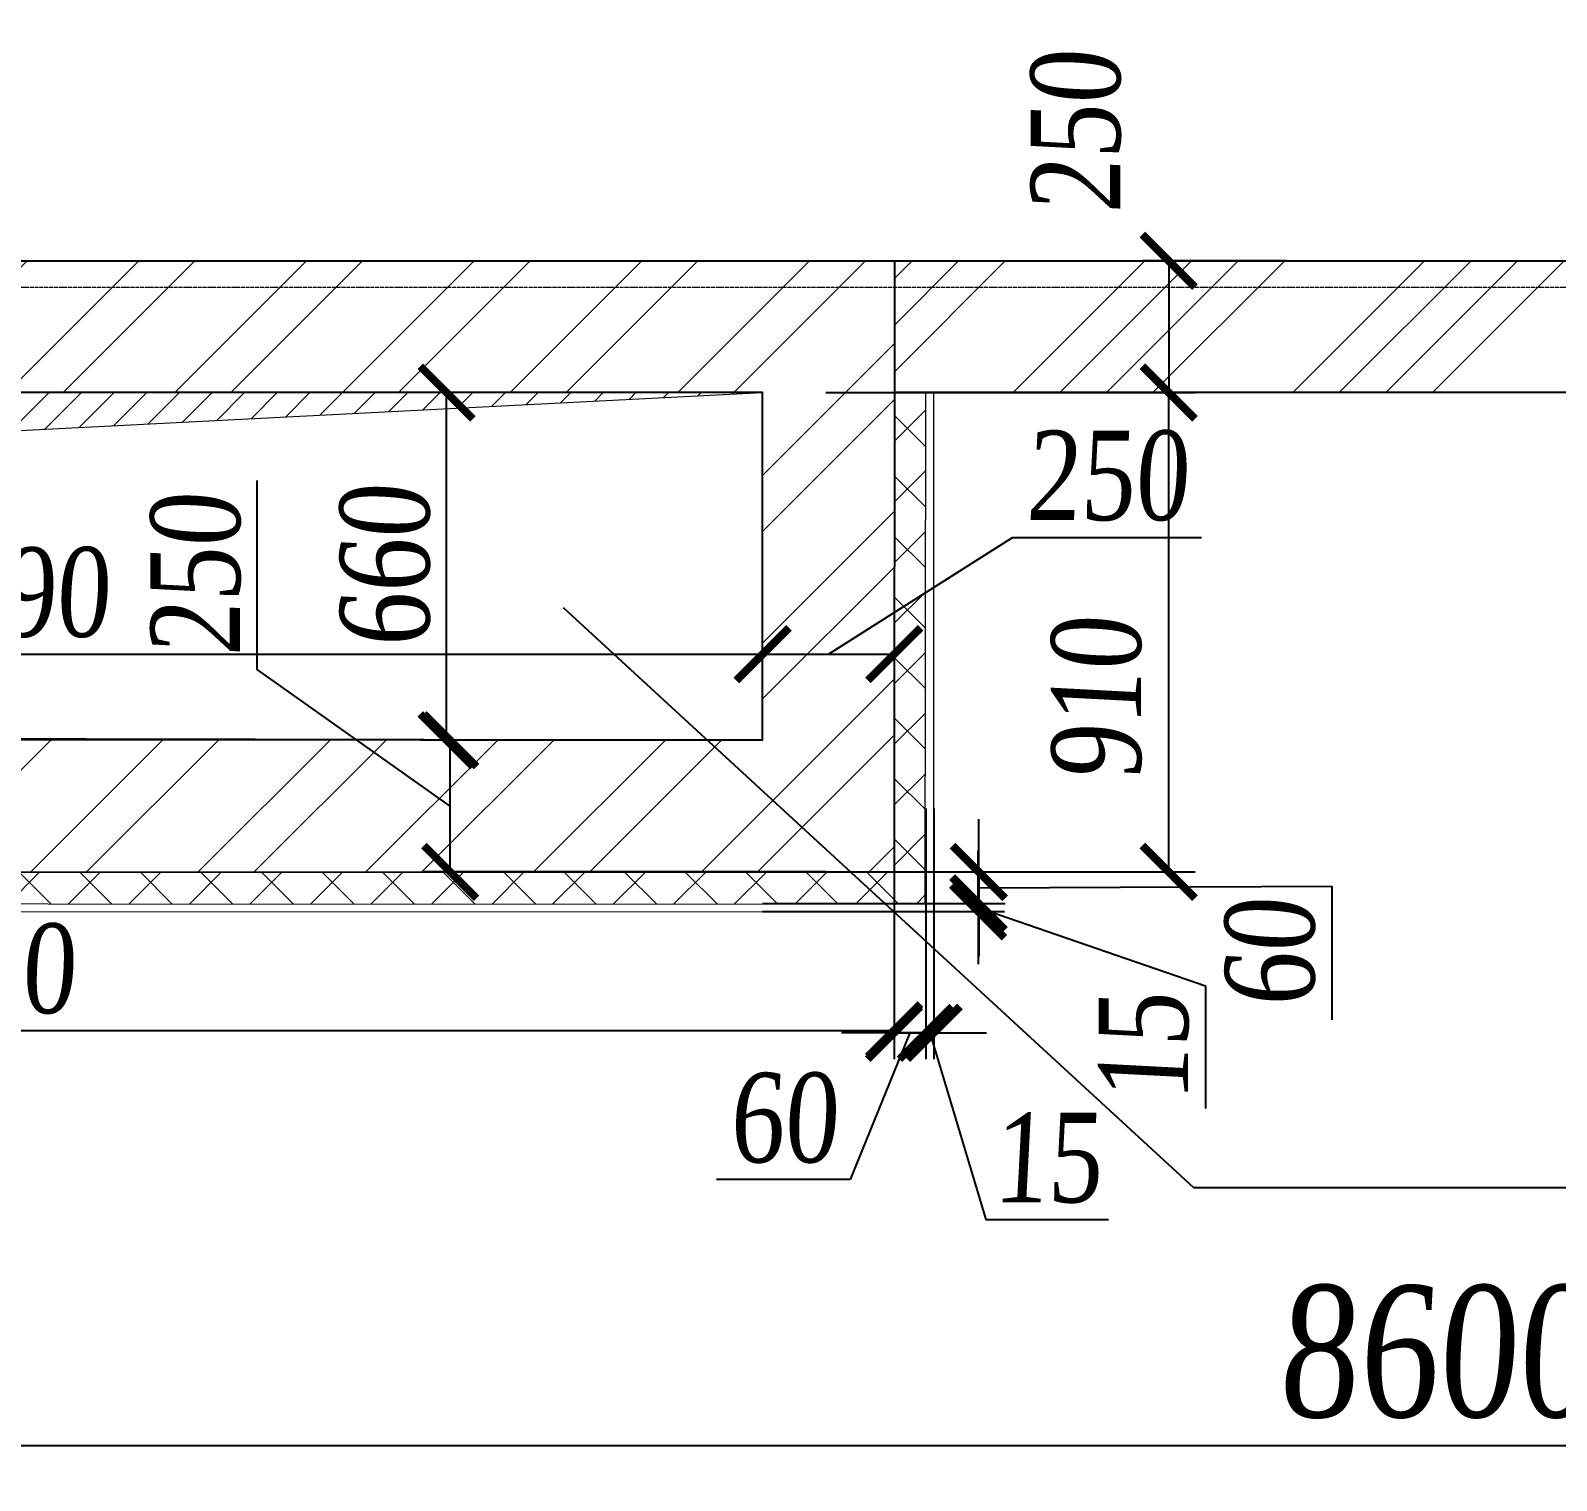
# Model space of a CAD drawing. Header units: inches. Extents: x -407541 to 6688123, y -998590 to 1205599.
# Drawn here: x 100084 to 102980, y 225572 to 228325 of the extents above; entities that cross this region are included whole.
import ezdxf

# ---------------------------------------------------------------- set-up
doc = ezdxf.new("R2010")
doc.units = ezdxf.units.IN
doc.header["$MEASUREMENT"] = 0
doc.linetypes.add('ACAD_ISO04W100', pattern=[30, 24, -3, 0, -3])
for name, color, linetype, lineweight in [('Оси', 254, 'ACAD_ISO04W100', 5), ('ОТВ ОВ', 4, 'Continuous', 13), ('ПЕРЕГОРОДКА', 7, 'Continuous', 25), ('размер внутр', 142, 'Continuous', 5), ('размеры шахт', 20, 'Continuous', 15), ('текст_OB', 40, 'Continuous', 25), ('УТЕПЛИТЕЛЬ', 92, 'Continuous', 9), ('Штриховка', 7, 'Continuous', 9), ('ШТРИХОВКА КИРПИЧ', 30, 'Continuous', 9)]:
    doc.layers.add(name, color=color, linetype=linetype, lineweight=lineweight)
doc.styles.add('STYLE2', font='times.ttf', dxfattribs={"width": 0.8, "oblique": 3})
doc.dimstyles.new('vnytren', dxfattribs={"dimtxt": 250, "dimasz": 120, "dimexe": 50, "dimexo": 0, "dimgap": 50, "dimtad": 1, "dimdec": 0, "dimzin": 0, "dimdsep": 46, "dimtxsty": 'STYLE2', "dimblk": 'ARCHTICK', "dimcen": 0, "dimadec": 0, "dimazin": 0, "dimtfac": 1, "dimtdec": 0, "dimtmove": 1, "dimatfit": 2, "dimldrblk": 'DOT', "dimfxl": 1, "dimtolj": 1, "dimtzin": 0, "dimarcsym": 0})
doc.dimstyles.new('waxti', dxfattribs={"dimtxt": 170, "dimasz": 100, "dimexe": 50, "dimexo": 0, "dimgap": 30, "dimtad": 1, "dimdec": 0, "dimzin": 0, "dimdsep": 46, "dimtxsty": 'STYLE2', "dimblk": 'ARCHTICK', "dimcen": 0, "dimadec": 0, "dimazin": 0, "dimtfac": 1, "dimtdec": 0, "dimtmove": 1, "dimatfit": 2, "dimldrblk": 'DOT', "dimfxl": 1, "dimtolj": 1, "dimtzin": 0, "dimarcsym": 0})

# ---------------------------------------------------------------- blocks, each defined once
blk = doc.blocks.new('_ARCHTICK')
at = {"color": 0, "linetype": 'ByBlock', "const_width": 0.15}
blk.add_lwpolyline([(-0.5, -0.5), (0.5, 0.5)], dxfattribs=at)
blk = doc.blocks.new('*D918')
at = {"layer": 'размеры шахт', "color": 0, "lineweight": -2, "ltscale": 0.1, "transparency": 16777216}
for p, q in [((101473.4, 227637.2), (100823.7, 227637.2)), ((100873.7, 226977.2), (100873.7, 227637.2)), ((101473.4, 226977.2), (100823.7, 226977.2))]:
    blk.add_line(p, q, dxfattribs=at)
at = {"layer": 'размеры шахт', "color": 0, "lineweight": -2, "ltscale": 0.1, "transparency": 16777216, "xscale": 100, "yscale": 100, "zscale": 100}
for p, rotation in [((100873.7, 227637.2), 90), ((100873.7, 226977.2), 270)]:
    blk.add_blockref('_ARCHTICK', p, dxfattribs=dict(at, rotation=rotation))
at = {"layer": 'размеры шахт', "color": 0, "ltscale": 0.1, "transparency": 16777216, "insert": (100757.3, 227307.2), "char_height": 170, "attachment_point": 5, "rotation": 90, "style": 'STYLE2'}
blk.add_mtext('\\A1;660', dxfattribs=at)
blk = doc.blocks.new('_Dot')
at = {"color": 0, "linetype": 'ByBlock', "lineweight": -2}
blk.add_line((-0.5, 0), (-1, 0), dxfattribs=at)
at = {"color": 0, "linetype": 'ByBlock', "const_width": 0.5}
blk.add_lwpolyline([(-0.25, 0, 1), (0.25, 0, 1)], format="xyb", close=True, dxfattribs=at)
blk = doc.blocks.new('*D919')
at = {"layer": 'размеры шахт', "color": 0, "lineweight": -2, "ltscale": 0.1, "transparency": 16777216}
for p, q in [((98203.4, 226857.2), (98203.4, 226376.4)), ((101723.1, 226847.6), (101723.1, 226376.4)), ((98203.4, 226426.4), (101723.1, 226426.4))]:
    blk.add_line(p, q, dxfattribs=at)
at = {"layer": 'размеры шахт', "color": 0, "lineweight": -2, "ltscale": 0.1, "transparency": 16777216, "xscale": 100, "yscale": 100, "zscale": 100, "rotation": 180}
blk.add_blockref('_ARCHTICK', (98203.4, 226426.4), dxfattribs=at)
at = {"layer": 'размеры шахт', "color": 0, "lineweight": -2, "ltscale": 0.1, "transparency": 16777216, "xscale": 100, "yscale": 100, "zscale": 100}
blk.add_blockref('_ARCHTICK', (101723.1, 226426.4), dxfattribs=at)
at = {"layer": 'размеры шахт', "color": 0, "ltscale": 0.1, "transparency": 16777216, "insert": (99963.3, 226542.9), "char_height": 170, "attachment_point": 5, "style": 'STYLE2'}
blk.add_mtext('\\A1;3520', dxfattribs=at)
blk = doc.blocks.new('*D921')
at = {"layer": 'размеры шахт', "color": 0, "lineweight": -2, "ltscale": 0.1, "transparency": 16777216}
for p, q in [((101598.3, 227140.6), (101947.6, 227362.4)), ((101947.6, 227362.4), (102306.2, 227362.4)), ((101723.2, 227205.2), (101723.2, 227090.6)), ((101473.4, 227140.6), (101473.4, 227190.6)), ((101473.4, 227140.6), (101723.2, 227140.6))]:
    blk.add_line(p, q, dxfattribs=at)
at = {"layer": 'размеры шахт', "color": 0, "lineweight": -2, "ltscale": 0.1, "transparency": 16777216, "xscale": 100, "yscale": 100, "zscale": 100, "rotation": 180}
blk.add_blockref('_ARCHTICK', (101473.4, 227140.6), dxfattribs=at)
at = {"layer": 'размеры шахт', "color": 0, "lineweight": -2, "ltscale": 0.1, "transparency": 16777216, "xscale": 100, "yscale": 100, "zscale": 100}
blk.add_blockref('_ARCHTICK', (101723.2, 227140.6), dxfattribs=at)
at = {"layer": 'размеры шахт', "color": 0, "ltscale": 0.1, "transparency": 16777216, "insert": (102126.9, 227478.8), "char_height": 170, "attachment_point": 5, "style": 'STYLE2'}
blk.add_mtext('\\A1;250', dxfattribs=at)
blk = doc.blocks.new('*D922')
at = {"layer": 'размеры шахт', "color": 0, "lineweight": -2, "ltscale": 0.1, "transparency": 16777216}
for p, q in [((101593.4, 227637.2), (102294, 227637.2)), ((102244, 226727.3), (102244, 227637.2)), ((101593.4, 226727.3), (102294, 226727.3))]:
    blk.add_line(p, q, dxfattribs=at)
at = {"layer": 'размеры шахт', "color": 0, "lineweight": -2, "ltscale": 0.1, "transparency": 16777216, "xscale": 100, "yscale": 100, "zscale": 100}
for p, rotation in [((102244, 227637.2), 90), ((102244, 226727.3), 270)]:
    blk.add_blockref('_ARCHTICK', p, dxfattribs=dict(at, rotation=rotation))
at = {"layer": 'размеры шахт', "color": 0, "ltscale": 0.1, "transparency": 16777216, "insert": (102107.5, 227056.6), "char_height": 170, "attachment_point": 5, "rotation": 90, "style": 'STYLE2'}
blk.add_mtext('\\A1;910', dxfattribs=at)
blk = doc.blocks.new('*D923')
at = {"layer": 'размеры шахт', "color": 0, "lineweight": -2, "ltscale": 0.1, "transparency": 16777216}
for p, q in [((100514.6, 227111.4), (100514.6, 227470.1)), ((100880.7, 226852.3), (100514.6, 227111.4)), ((101473.4, 226977.2), (100830.7, 226977.2)), ((100880.7, 226727.3), (100880.7, 226977.2)), ((101593.4, 226727.3), (100830.7, 226727.3))]:
    blk.add_line(p, q, dxfattribs=at)
at = {"layer": 'размеры шахт', "color": 0, "lineweight": -2, "ltscale": 0.1, "transparency": 16777216, "xscale": 100, "yscale": 100, "zscale": 100}
for p, rotation in [((100880.7, 226977.2), 90), ((100880.7, 226727.3), 270)]:
    blk.add_blockref('_ARCHTICK', p, dxfattribs=dict(at, rotation=rotation))
at = {"layer": 'размеры шахт', "color": 0, "ltscale": 0.1, "transparency": 16777216, "insert": (100398.1, 227290.8), "char_height": 170, "attachment_point": 5, "rotation": 90, "style": 'STYLE2'}
blk.add_mtext('\\A1;250', dxfattribs=at)
blk = doc.blocks.new('*D924')
at = {"layer": 'размеры шахт', "color": 0, "lineweight": -2, "ltscale": 0.1, "transparency": 16777216}
for p, q in [((98583.3, 226983.2), (98583.3, 227190.6)), ((101473.4, 226977.2), (101473.4, 227190.6)), ((98583.3, 227140.6), (101473.4, 227140.6))]:
    blk.add_line(p, q, dxfattribs=at)
at = {"layer": 'размеры шахт', "color": 0, "lineweight": -2, "ltscale": 0.1, "transparency": 16777216, "xscale": 100, "yscale": 100, "zscale": 100, "rotation": 180}
blk.add_blockref('_ARCHTICK', (98583.3, 227140.6), dxfattribs=at)
at = {"layer": 'размеры шахт', "color": 0, "lineweight": -2, "ltscale": 0.1, "transparency": 16777216, "xscale": 100, "yscale": 100, "zscale": 100}
blk.add_blockref('_ARCHTICK', (101473.4, 227140.6), dxfattribs=at)
at = {"layer": 'размеры шахт', "color": 0, "ltscale": 0.1, "transparency": 16777216, "insert": (100028.3, 227257.3), "char_height": 170, "attachment_point": 5, "style": 'STYLE2'}
blk.add_mtext('\\A1;2890', dxfattribs=at)
blk = doc.blocks.new('*D956')
at = {"layer": 'размеры шахт', "color": 0, "lineweight": -2, "ltscale": 0.1, "transparency": 16777216}
for p, q in [((102467.1, 227887.2), (102194, 227887.2)), ((102244, 227887.2), (102244, 227637.2)), ((101723.4, 227637.2), (102294, 227637.2))]:
    blk.add_line(p, q, dxfattribs=at)
at = {"layer": 'размеры шахт', "color": 0, "lineweight": -2, "ltscale": 0.1, "transparency": 16777216, "xscale": 100, "yscale": 100, "zscale": 100}
for p, rotation in [((102244, 227887.2), 90), ((102244, 227637.2), 270)]:
    blk.add_blockref('_ARCHTICK', p, dxfattribs=dict(at, rotation=rotation))
at = {"layer": 'размеры шахт', "color": 0, "ltscale": 0.1, "transparency": 16777216, "insert": (102068.3, 228131.5), "char_height": 170, "attachment_point": 5, "rotation": 90, "style": 'STYLE2'}
blk.add_mtext('\\A1;250', dxfattribs=at)
blk = doc.blocks.new('*D1952')
at = {"layer": 'размер внутр', "color": 0, "lineweight": -2, "transparency": 16777216}
for p, q in [((107053.2, 226278.2), (107053.2, 225588.3)), ((98453.3, 225873.2), (98453.3, 225588.3)), ((98453.3, 225638.3), (107053.2, 225638.3))]:
    blk.add_line(p, q, dxfattribs=at)
at = {"layer": 'размер внутр', "color": 0, "lineweight": -2, "transparency": 16777216, "xscale": 120, "yscale": 120, "zscale": 120, "rotation": 180}
blk.add_blockref('_ARCHTICK', (98453.3, 225638.3), dxfattribs=at)
at = {"layer": 'размер внутр', "color": 0, "lineweight": -2, "transparency": 16777216, "xscale": 120, "yscale": 120, "zscale": 120}
blk.add_blockref('_ARCHTICK', (107053.2, 225638.3), dxfattribs=at)
at = {"layer": 'размер внутр', "color": 0, "transparency": 16777216, "insert": (102753.2, 225815.5), "char_height": 250, "attachment_point": 5, "style": 'STYLE2'}
blk.add_mtext('\\A1;8600', dxfattribs=at)
blk = doc.blocks.new('*D3321')
at = {"layer": 'размеры шахт', "color": 0, "lineweight": -2, "ltscale": 0.1, "transparency": 16777216}
for p, q in [((101723.1, 226847.6), (101723.1, 226371.7)), ((101783.1, 226847.6), (101783.1, 226371.7)), ((101723.1, 226421.7), (101623.1, 226421.7)), ((101753.1, 226421.7), (101639.8, 226143.3)), ((101723.1, 226421.7), (101783.1, 226421.7)), ((101723.1, 226421.7), (101783.1, 226421.7)), ((101783.1, 226421.7), (101883.1, 226421.7)), ((101639.8, 226143.3), (101385.7, 226143.3))]:
    blk.add_line(p, q, dxfattribs=at)
at = {"layer": 'размеры шахт', "color": 0, "lineweight": -2, "ltscale": 0.1, "transparency": 16777216, "xscale": 100, "yscale": 100, "zscale": 100}
blk.add_blockref('_ARCHTICK', (101723.1, 226421.7), dxfattribs=at)
at = {"layer": 'размеры шахт', "color": 0, "lineweight": -2, "ltscale": 0.1, "transparency": 16777216, "xscale": 100, "yscale": 100, "zscale": 100, "rotation": 180}
blk.add_blockref('_ARCHTICK', (101783.1, 226421.7), dxfattribs=at)
at = {"layer": 'размеры шахт', "color": 0, "ltscale": 0.1, "transparency": 16777216, "insert": (101512.8, 226259.7), "char_height": 170, "attachment_point": 5, "style": 'STYLE2'}
blk.add_mtext('\\A1;60', dxfattribs=at)
blk = doc.blocks.new('*D3322')
at = {"layer": 'размеры шахт', "color": 0, "lineweight": -2, "ltscale": 0.1, "transparency": 16777216}
for p, q in [((101783.1, 226847.6), (101783.1, 226371.7)), ((101798.1, 226847.5), (101798.1, 226371.7)), ((101783.1, 226421.7), (101683.1, 226421.7)), ((101783.1, 226421.7), (101798.1, 226421.7)), ((101783.1, 226421.7), (101798.1, 226421.7)), ((101790.6, 226421.7), (101897, 226067.3)), ((101798.1, 226421.7), (101898.1, 226421.7)), ((101897, 226067.3), (102129.9, 226067.3))]:
    blk.add_line(p, q, dxfattribs=at)
at = {"layer": 'размеры шахт', "color": 0, "lineweight": -2, "ltscale": 0.1, "transparency": 16777216, "xscale": 100, "yscale": 100, "zscale": 100}
blk.add_blockref('_ARCHTICK', (101783.1, 226421.7), dxfattribs=at)
at = {"layer": 'размеры шахт', "color": 0, "lineweight": -2, "ltscale": 0.1, "transparency": 16777216, "xscale": 100, "yscale": 100, "zscale": 100, "rotation": 180}
blk.add_blockref('_ARCHTICK', (101798.1, 226421.7), dxfattribs=at)
at = {"layer": 'размеры шахт', "color": 0, "ltscale": 0.1, "transparency": 16777216, "insert": (102013.4, 226183.8), "char_height": 170, "attachment_point": 5, "style": 'STYLE2'}
blk.add_mtext('\\A1;15', dxfattribs=at)
blk = doc.blocks.new('*D3352')
at = {"layer": 'размеры шахт', "color": 0, "lineweight": -2, "ltscale": 0.1, "transparency": 16777216}
for p, q in [((101883.6, 226727.1), (101883.6, 226827.1)), ((101473.3, 226727.1), (101933.6, 226727.1)), ((101883.6, 226727.1), (101883.6, 226667.2)), ((101883.6, 226727.1), (101883.6, 226667.2)), ((101883.6, 226697.2), (102553.3, 226700.3)), ((102553.3, 226700.3), (102553.3, 226446.2)), ((101474.5, 226667.2), (101933.6, 226667.2)), ((101883.6, 226667.2), (101883.6, 226567.2))]:
    blk.add_line(p, q, dxfattribs=at)
at = {"layer": 'размеры шахт', "color": 0, "lineweight": -2, "ltscale": 0.1, "transparency": 16777216, "xscale": 100, "yscale": 100, "zscale": 100}
for p, rotation in [((101883.6, 226727.1), 270), ((101883.6, 226667.2), 90)]:
    blk.add_blockref('_ARCHTICK', p, dxfattribs=dict(at, rotation=rotation))
at = {"layer": 'размеры шахт', "color": 0, "ltscale": 0.1, "transparency": 16777216, "insert": (102436.8, 226573.2), "char_height": 170, "attachment_point": 5, "rotation": 90, "style": 'STYLE2'}
blk.add_mtext('\\A1;60', dxfattribs=at)
blk = doc.blocks.new('*D3353')
at = {"layer": 'размеры шахт', "color": 0, "lineweight": -2, "ltscale": 0.1, "transparency": 16777216}
for p, q in [((101882.5, 226667.2), (101882.5, 226767.2)), ((101473.3, 226667.2), (101932.5, 226667.2)), ((101473.3, 226652.2), (101932.5, 226652.2)), ((101882.5, 226667.2), (101882.5, 226652.2)), ((101882.5, 226667.2), (101882.5, 226652.2)), ((101882.5, 226659.7), (102313.7, 226510.9)), ((101882.5, 226652.2), (101882.5, 226552.2)), ((102313.7, 226510.9), (102313.7, 226278))]:
    blk.add_line(p, q, dxfattribs=at)
at = {"layer": 'размеры шахт', "color": 0, "lineweight": -2, "ltscale": 0.1, "transparency": 16777216, "xscale": 100, "yscale": 100, "zscale": 100}
for p, rotation in [((101882.5, 226667.2), 270), ((101882.5, 226652.2), 90)]:
    blk.add_blockref('_ARCHTICK', p, dxfattribs=dict(at, rotation=rotation))
at = {"layer": 'размеры шахт', "color": 0, "ltscale": 0.1, "transparency": 16777216, "insert": (102197.2, 226394.4), "char_height": 170, "attachment_point": 5, "rotation": 90, "style": 'STYLE2'}
blk.add_mtext('\\A1;15', dxfattribs=at)

msp = doc.modelspace()

# ---------------------------------------------------------------- hatches: boundary and pattern name
at = {"layer": 'Штриховка'}
h = msp.add_hatch(dxfattribs=at)
h.set_pattern_fill('ANSI32', color=256, scale=600, style=0)
edge = h.paths.add_edge_path()
edge.add_line((98608.8, 227887.2), (101723.4, 227887.2))
edge.add_line((101723.4, 227887.2), (101723.1, 226726.3))
edge.add_line((101723.1, 226726.3), (98203.5, 226727.2))
edge.add_line((98203.5, 226727.2), (98203.4, 227637.2))
edge.add_line((98203.4, 227637.2), (98584.3, 227643.3))
edge.add_line((98584.3, 227643.3), (98584.3, 226983.2))
edge.add_line((98584.3, 226983.2), (101473.4, 226977.2))
edge.add_line((101473.4, 226977.2), (101473.4, 227637.2))
edge.add_line((101473.4, 227637.2), (98603.4, 227637.2))
edge.add_line((98603.4, 227637.2), (98603.4, 227887.2))
h = msp.add_hatch(dxfattribs=at)
h.set_pattern_fill('ANSI37', color=256, scale=650, style=0)
h.paths.add_polyline_path([(101723.1, 226726.3), (101641.4, 226726.3), (101706.6, 226666.3), (101782, 226666.2), (101783.4, 227637.2), (101723.4, 227637.2)])
h.paths.add_polyline_path([(101706.6, 226666.3), (101641.4, 226726.3), (98932.6, 226727), (98932.6, 226667.1)])
h.paths.add_polyline_path([(98932.6, 226667.1), (98932.6, 226727), (98533.2, 226727.1), (98533.2, 226667.2)])
h.paths.add_polyline_path([(98533.2, 226727.1), (98453.2, 226727.1), (98453.2, 226667.2), (98533.2, 226667.2)])
at = {"layer": 'Штриховка', "ltscale": 0.1}
h = msp.add_hatch(dxfattribs=at)
h.set_pattern_fill('ANSI31', color=256, scale=350, style=0)
edge = h.paths.add_edge_path()
edge.add_line((98603.4, 226977.2), (98765.1, 227498.5))
edge.add_line((98765.1, 227498.5), (101473.4, 227637.2))
edge.add_line((101473.4, 227637.2), (98603.4, 227637.2))
edge.add_line((98603.4, 227637.2), (98603.4, 226977.2))
at = {"layer": 'ШТРИХОВКА КИРПИЧ', "ltscale": 0.1}
h = msp.add_hatch(dxfattribs=at)
h.set_pattern_fill('ANSI34', color=256, scale=500, style=0)
h.paths.add_polyline_path([(101723.4, 227837.2), (101723.4, 227637.2), (102863.7, 227637.2, 0.017826), (102821.1, 227837.2)])
h.paths.add_polyline_path([(101723.4, 227887.2), (101723.4, 227837.2), (102821.1, 227837.2, 0.004502), (102808.1, 227887.2)])
h.paths.add_polyline_path([(102821.1, 227837.2, -0.017826), (102863.7, 227637.2), (104431.6, 227637.2, -0.024799), (104485.8, 227837.2)])
h.paths.add_polyline_path([(104485.8, 227837.2, -0.006315), (104502.7, 227887.2), (102808.1, 227887.2, -0.004502), (102821.1, 227837.2)])
h.paths.add_polyline_path([(104803.2, 227637.2), (104803.2, 227837.2), (104485.8, 227837.2, 0.024799), (104431.6, 227637.2)])
h.paths.add_polyline_path([(104803.2, 227837.2), (104803.2, 227887.2, 0.038488), (104485.8, 227837.2)])

# ---------------------------------------------------------------- linework, layer by layer
at = {"layer": 'Оси', "ltscale": 0.3}
msp.add_line((79444.3, 227837.2), (114285.8, 227837.2), dxfattribs=at)
at = {"layer": 'ОТВ ОВ', "ltscale": 100}
msp.add_lwpolyline([(98603.4, 227637.2), (101473.4, 227637.2), (101473.4, 226977.2), (98603.4, 226977.2)], close=True, dxfattribs=at)
at = {"layer": 'ПЕРЕГОРОДКА'}
msp.add_lwpolyline([(98608.8, 227887.2), (101723.4, 227887.2), (101723.1, 226726.3), (98203.5, 226727.2), (98203.4, 227637.2), (98584.3, 227643.3), (98584.3, 226983.2), (101473.4, 226977.2), (101473.4, 227637.2), (98603.4, 227637.2), (98603.4, 227887.2)], dxfattribs=at)
at = {"layer": 'ПЕРЕГОРОДКА', "ltscale": 0.1}
msp.add_lwpolyline([(101473.4, 227637.2), (98603.4, 227637.2), (98603.4, 227887.2), (104803.2, 227887.2), (104803.2, 227637.2), (101723.4, 227637.2)], dxfattribs=at)
at = {"layer": 'текст_OB', "ltscale": 0.1}
for q in [(101095.5, 227228.7), (105098.6, 226128.3), (105098.6, 226128.3)]:
    msp.add_line((102291.2, 226128.3), q, dxfattribs=at)
at = {"layer": 'УТЕПЛИТЕЛЬ'}
for points in [[(98452.1, 226667.2), (101782, 226666.2), (101783.4, 227637.2)], [(98453.2, 226652.2), (101798.1, 226651.2), (101798.4, 227637.2)]]:
    msp.add_lwpolyline(points, dxfattribs=at)
at = {"layer": 'Штриховка', "ltscale": 0.1}
msp.add_lwpolyline([(98603.4, 226977.2), (98765.1, 227498.5), (101473.4, 227637.2), (98603.4, 227637.2), (98603.4, 226977.2)], dxfattribs=at)

# ---------------------------------------------------------------- dimensions: what is measured, and where the dimension line sits
at = {"layer": 'размер внутр'}
dim = msp.add_linear_dim(base=(107053.2, 225638.3), p1=(98453.3, 225873.2), p2=(107053.2, 226278.2), dimstyle='vnytren', dxfattribs=at)
dim.commit()
dim.dimension.update_dxf_attribs({"geometry": '*D1952', "text_midpoint": (102753.2, 225815.5)})
at = {"layer": 'размеры шахт', "ltscale": 0.1}
for base, p1, p2, picture, middle in [((102244, 227637.2), (102467.1, 227887.2), (101723.4, 227637.2), '*D956', (102184.8, 228131.5)), ((102244, 227637.2), (101593.4, 226727.3), (101593.4, 227637.2), '*D922', (102224.3, 227056.6)), ((100880.7, 226977.2), (101593.4, 226727.3), (101473.4, 226977.2), '*D923', (100514.6, 227141.4)), ((101883.6, 226667.2), (101473.3, 226727.1), (101474.5, 226667.2), '*D3352', (102553.3, 226670.3)), ((101882.5, 226652.2), (101473.3, 226667.2), (101473.3, 226652.2), '*D3353', (102313.7, 226480.9))]:
    dim = msp.add_linear_dim(base=base, p1=p1, p2=p2, angle=90, dimstyle='waxti', dxfattribs=at)
    dim.commit()
    dim.dimension.update_dxf_attribs({"geometry": picture, "text_midpoint": middle, "dimtype": 160})
dim = msp.add_linear_dim(base=(100873.7, 227637.2), p1=(101473.4, 226977.2), p2=(101473.4, 227637.2), angle=90, dimstyle='waxti', dxfattribs=at)
dim.commit()
dim.dimension.update_dxf_attribs({"geometry": '*D918', "text_midpoint": (100757.3, 227307.2)})
for base, p1, p2, picture, middle in [((101723.2, 227140.6), (101473.4, 227140.6), (101723.2, 227205.2), '*D921', (101977.6, 227362.4)), ((101783.1, 226421.7), (101723.1, 226847.6), (101783.1, 226847.6), '*D3321', (101609.8, 226143.3))]:
    dim = msp.add_linear_dim(base=base, p1=p1, p2=p2, dimstyle='waxti', dxfattribs=at)
    dim.commit()
    dim.dimension.update_dxf_attribs({"geometry": picture, "text_midpoint": middle, "dimtype": 160})
for base, p1, p2, picture, middle in [((101473.4, 227140.6), (98583.3, 226983.2), (101473.4, 226977.2), '*D924', (100028.3, 227257.3)), ((101723.1, 226426.4), (98203.4, 226857.2), (101723.1, 226847.6), '*D919', (99963.3, 226542.9)), ((101798.1, 226421.7), (101783.1, 226847.6), (101798.1, 226847.5), '*D3322', (101927, 226183.8))]:
    dim = msp.add_linear_dim(base=base, p1=p1, p2=p2, dimstyle='waxti', dxfattribs=at)
    dim.commit()
    dim.dimension.update_dxf_attribs({"geometry": picture, "text_midpoint": middle})

doc.saveas('drawing.dxf')
